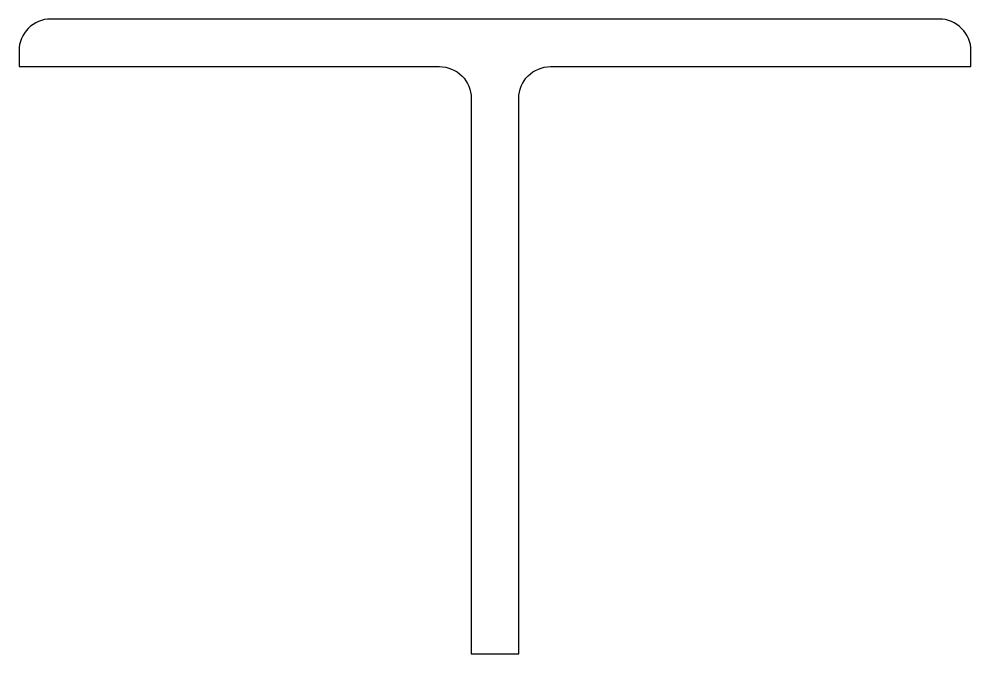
# Model space of a CAD drawing. Extents: x 246.8 to 276.8, y 250.9 to 270.9.
import ezdxf

# ---------------------------------------------------------------- set-up
doc = ezdxf.new("R2010")
doc.units = 0
doc.layers.add('ANA', color=220, linetype='CONTINUOUS')

msp = doc.modelspace()

# ---------------------------------------------------------------- linework, layer by layer
at = {"layer": 'ANA'}
msp.add_lwpolyline([(261.008, 250.875), (262.508, 250.875), (262.508, 268.375, -0.414214), (263.508, 269.375), (276.758, 269.375), (276.758, 269.875, 0.414214), (275.758, 270.875), (247.758, 270.875, 0.414214), (246.758, 269.875), (246.758, 269.375), (260.008, 269.375, -0.414214), (261.008, 268.375)], format="xyb", close=True, dxfattribs=at)

doc.saveas('drawing.dxf')
